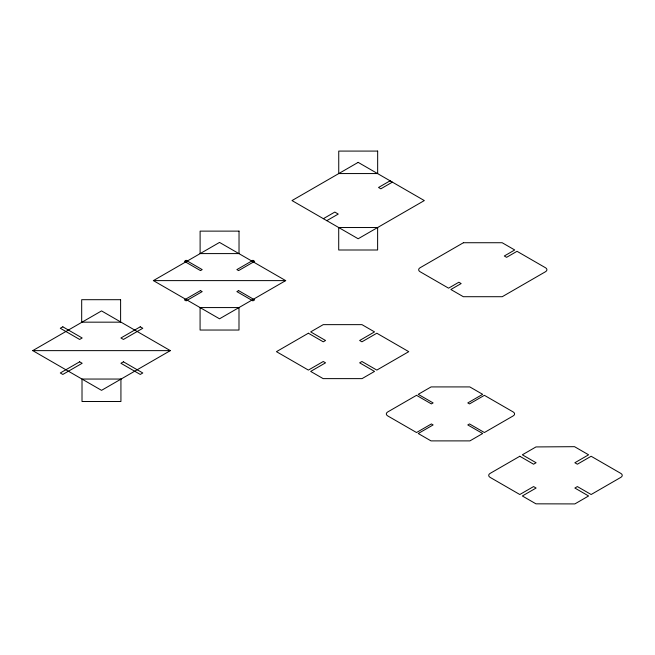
<?xml version="1.0" encoding="UTF-8"?>
<svg xmlns="http://www.w3.org/2000/svg" width="655" height="655" viewBox="0 0 655 655"><rect width="100%" height="100%" fill="white"/><g stroke="black" fill="none" stroke-linecap="round" stroke-linejoin="round"><path stroke-width="0.98" d="M153.376 280.61L219.531 242.415L285.686 280.61L219.531 318.805L153.376 280.61L285.686 280.61M32.75 350.63L101.541 310.912L170.333 350.63L101.541 390.347L32.75 350.63L170.333 350.63M323.333 218.696L334.803 212.073L338.242 214.062L326.771 220.678M62.823 326.82L60.293 328.27L79.648 339.446L82.17 337.988L62.823 326.82M186.151 260.338L184.432 261.337L200.479 270.597L202.198 269.606L186.151 260.338M358.162 162.374L292.007 200.569L358.162 238.764L424.317 200.569L358.162 162.374M389.995 180.87L378.533 187.486L380.825 188.812L392.288 182.188L389.995 180.87M200.479 290.615L184.432 299.884L186.151 300.874L202.198 291.614L200.479 290.615M252.92 260.338L236.873 269.606L238.592 270.597L254.639 261.337L252.92 260.338M79.648 361.814L60.293 372.982L62.823 374.439L82.17 363.271L79.648 361.814M140.268 326.82L120.921 337.988L123.443 339.446L142.79 328.27L140.268 326.82M238.592 290.615L236.873 291.614L252.92 300.874L254.639 299.884L238.592 290.615M123.443 361.814L120.921 363.271L140.268 374.439L142.79 372.982L123.443 361.814M463.429 242.727L420.076 267.756A4.863 2.808 0 0 0 420.076 271.727L448.569 288.175L458.852 282.24L461.145 283.566L450.861 289.502L463.331 296.707L502.246 296.707L545.5 271.727A4.863 2.808 0 0 0 545.5 267.756L517.016 251.307L506.593 257.325L504.301 255.999L514.724 249.981L502.156 242.727L463.429 242.727M308.374 333.223L276.443 351.661L308.374 370.091L323.259 361.503L325.551 362.829L310.666 371.418L323.144 378.623L362.059 378.623L374.529 371.418L359.652 362.829L361.945 361.503L376.822 370.091L408.753 351.661L376.822 333.223L361.945 341.812L359.652 340.494L374.529 331.897L361.961 324.643L323.234 324.643L310.666 331.897L325.551 340.494L323.259 341.812L308.374 333.223M416.514 395.325L387.735 411.946A4.863 2.808 0 0 0 387.735 415.917L416.514 432.529L431.399 423.941L433.119 424.931L418.234 433.52L430.998 440.889L469.913 440.889L482.669 433.52L467.793 424.931L469.512 423.941L484.389 432.529L513.168 415.917A4.863 2.808 0 0 0 513.168 411.946L484.389 395.325L469.512 403.914L467.793 402.923L482.669 394.335L469.815 386.917L431.088 386.917L418.234 394.335L433.119 402.923L431.399 403.914L416.514 395.325M519.816 456.257L490.12 473.401A4.863 2.808 0 0 0 490.12 477.372L519.816 494.517L533.579 486.575L536.101 488.032L522.338 495.974L535.954 503.834L574.869 503.916L588.608 495.974L574.853 488.032L577.374 486.575L591.137 494.517L620.825 477.372A4.863 2.808 0 0 0 620.825 473.401L591.137 456.257L577.374 464.207L574.853 462.749L588.608 454.807L574.533 446.677L535.986 446.931L522.338 454.807L536.101 462.749L533.579 464.207L519.816 456.257M377.657 151.084L338.741 151.084L338.741 173.559L377.657 173.559L377.657 151.084M377.624 227.531L338.709 227.531L338.709 249.997L377.624 249.997L377.624 227.531M239.026 231.125L200.111 231.125L200.111 253.591L239.026 253.591L239.026 231.125M120.602 299.695L81.687 299.695L81.687 322.17L120.602 322.17L120.602 299.695M238.993 307.572L200.078 307.572L200.078 330.038L238.993 330.038L238.993 307.572M120.929 379.048L82.014 379.048L82.014 401.515L120.929 401.515L120.929 379.048"/></g></svg>
